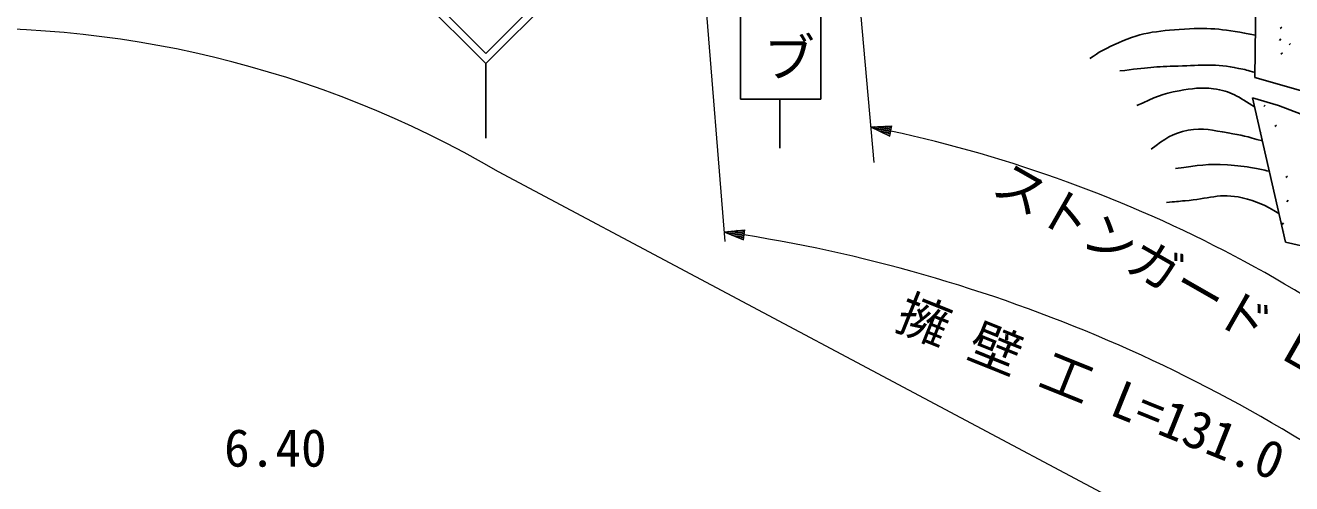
# Model space of a CAD drawing. Units: millimetres, scale not verified. Extents: x 40000 to 680000, y 20000 to 380000.
# Drawn here: x 402743 to 464338, y 242898 to 265190 of the extents above; entities that cross this region are included whole.
import ezdxf
from ezdxf.enums import TextEntityAlignment as Align

# ---------------------------------------------------------------- set-up
doc = ezdxf.new("R2010")
doc.units = ezdxf.units.MM
doc.header["$LTSCALE"] = 1000
for name, color, linetype, lineweight in [('M-BGD', 7, 'Continuous', 25), ('M-STR-HTXT', 7, 'Continuous', 13), ('M-STR-STRC', 7, 'Continuous', 25)]:
    doc.layers.add(name, color=color, linetype=linetype, lineweight=lineweight)
doc.styles.add('@ＭＳ ゴシック', font='')
doc.styles.add('ＭＳ ゴシック', font='')
doc.styles.get('@ＭＳ ゴシック').set_extended_font_data('@MS Gothic')
doc.styles.get('ＭＳ ゴシック').set_extended_font_data('MS Gothic')

msp = doc.modelspace()

# ---------------------------------------------------------------- linework, layer by layer
at = {"layer": 'M-BGD'}
for p, q in [((463785, 265034), (463855, 265104)), ((463747, 264455), (463818, 264526)), ((464210, 264241), (464281, 264312)), ((463814, 263789), (463885, 263859)), ((464034, 254648), (462440, 261656)), ((462440, 261656), (463703, 261296)), ((462976, 261237), (463047, 261308)), ((462824, 259968), (462844, 259988)), ((463521, 260267), (463592, 260338)), ((464058, 257787), (464129, 257857)), ((464094, 256609), (464165, 256680)), ((463870, 255511), (463941, 255581)), ((463920, 255147), (463944, 255171))]:
    msp.add_line(p, q, dxfattribs=at)
msp.add_lwpolyline([(462631, 269036), (467417, 267910), (470170, 266659), (473862, 264328), (470624, 259354), (467777, 260809), (465681, 261763), (462553, 262654)], close=True, dxfattribs=at)
msp.add_lwpolyline([(463703, 261296), (467005, 260026), (470138, 258502), (468699, 257147), (465312, 254353), (464034, 254648)], dxfattribs=at)
for points in [[(462578, 264717), (461058, 264992), (460476, 265094), (459125, 265005), (457749, 264915), (456920, 264839), (455680, 264236), (455213, 264009), (455011, 263919), (454526, 263579)], [(455984, 262970), (457310, 263135), (457709, 263183), (458821, 263210), (459967, 263239), (460634, 263343), (461753, 263098), (462070, 263029), (462197, 263010), (462556, 262890)], [(462541, 261216), (461751, 261716), (461385, 261995), (460535, 262105), (459889, 262188), (459512, 262117), (458869, 262008), (458026, 261866), (457697, 261691), (456802, 261287)], [(457507, 259172), (458186, 259673), (458530, 259934), (459302, 260085), (460046, 260232), (460491, 260075), (461241, 259957), (461904, 259853), (462149, 259788), (462916, 259566)], [(458693, 258226), (459843, 258378), (460226, 258468), (461209, 258403), (461724, 258368), (462014, 258335), (462523, 258242), (462809, 258191), (462907, 258172), (463251, 258091)], [(463718, 256035), (463007, 256467), (462668, 256621), (461930, 256800), (460876, 257055), (460238, 256743), (459157, 256656), (458800, 256627), (458684, 256620), (458244, 256576)]]:
    msp.add_open_spline(points, degree=3, knots=[0, 0, 0, 0, 1, 1, 1, 2, 2, 2, 3, 3, 3, 3], dxfattribs=at)
at = {"layer": 'M-STR-HTXT'}
for p, q in [((434539, 282306), (436759, 254677)), ((442294, 277750), (444012, 258513)), ((443857, 260247), (444887, 260297)), ((443857, 260247), (444789, 259806)), ((443857, 260247), (444838, 260052)), ((444828, 260003), (444044, 260159)), ((444848, 260101), (444063, 260257)), ((444230, 260071), (444818, 259954)), ((444269, 260267), (444857, 260150)), ((444809, 259905), (444416, 259983)), ((444867, 260199), (444475, 260277)), ((444681, 260287), (444877, 260248)), ((444789, 259806), (444887, 260297)), ((444603, 259895), (444799, 259855)), ((504578, 216142), (425752, 258068)), ((436721, 255146), (437747, 255249)), ((436721, 255146), (437675, 254755)), ((436721, 255146), (437711, 255002)), ((437703, 254953), (436912, 255068)), ((437718, 255051), (436926, 255167)), ((437131, 255188), (437725, 255101)), ((437732, 255150), (437337, 255208)), ((437542, 255229), (437740, 255200)), ((437675, 254755), (437747, 255249)), ((437103, 254990), (437696, 254903)), ((437689, 254854), (437293, 254911)), ((437484, 254833), (437682, 254804))]:
    msp.add_line(p, q, dxfattribs=at)
for centre, radius, start, end in [((399970, 213950), 51099, 59.6981, 126.25788), ((431123, 196337), 65166, 46.46076, 77.85226), ((425954, 181393), 74535, 51.62629, 80.92518)]:
    msp.add_arc(centre, radius, start, end, dxfattribs=at)
at = {"layer": 'M-STR-STRC'}
for p, q in [((437529, 274887), (437529, 261591)), ((441432, 274887), (441432, 261591)), ((420404, 268067), (425142, 263330)), ((420899, 268067), (425142, 263825)), ((425142, 263825), (429385, 268067)), ((425142, 263330), (429880, 268067)), ((425142, 263330), (425142, 259695)), ((437529, 261591), (441432, 261591)), ((439446, 261591), (439446, 259220))]:
    msp.add_line(p, q, dxfattribs=at)

# ---------------------------------------------------------------- texts
at = {"layer": 'M-STR-HTXT', "style": 'ＭＳ ゴシック'}
for s, rotation, p in [('ストンガード L=86.0', 330.265, (459679, 250712)), ('擁 壁 工 L=131.0', 338.079, (454030, 246242))]:
    msp.add_text(s, height=1833, rotation=rotation, dxfattribs=at).set_placement(p, align=Align.BOTTOM_CENTER)
msp.add_text('6.40', height=1833, dxfattribs=at).set_placement((414906, 243176), align=Align.BOTTOM_CENTER)
at = {"layer": 'M-STR-STRC', "style": '@ＭＳ ゴシック'}
msp.add_text('ブ', height=1833, rotation=270, dxfattribs=at).set_placement((438397, 264895), align=Align.BOTTOM_LEFT)

doc.saveas('drawing.dxf')
